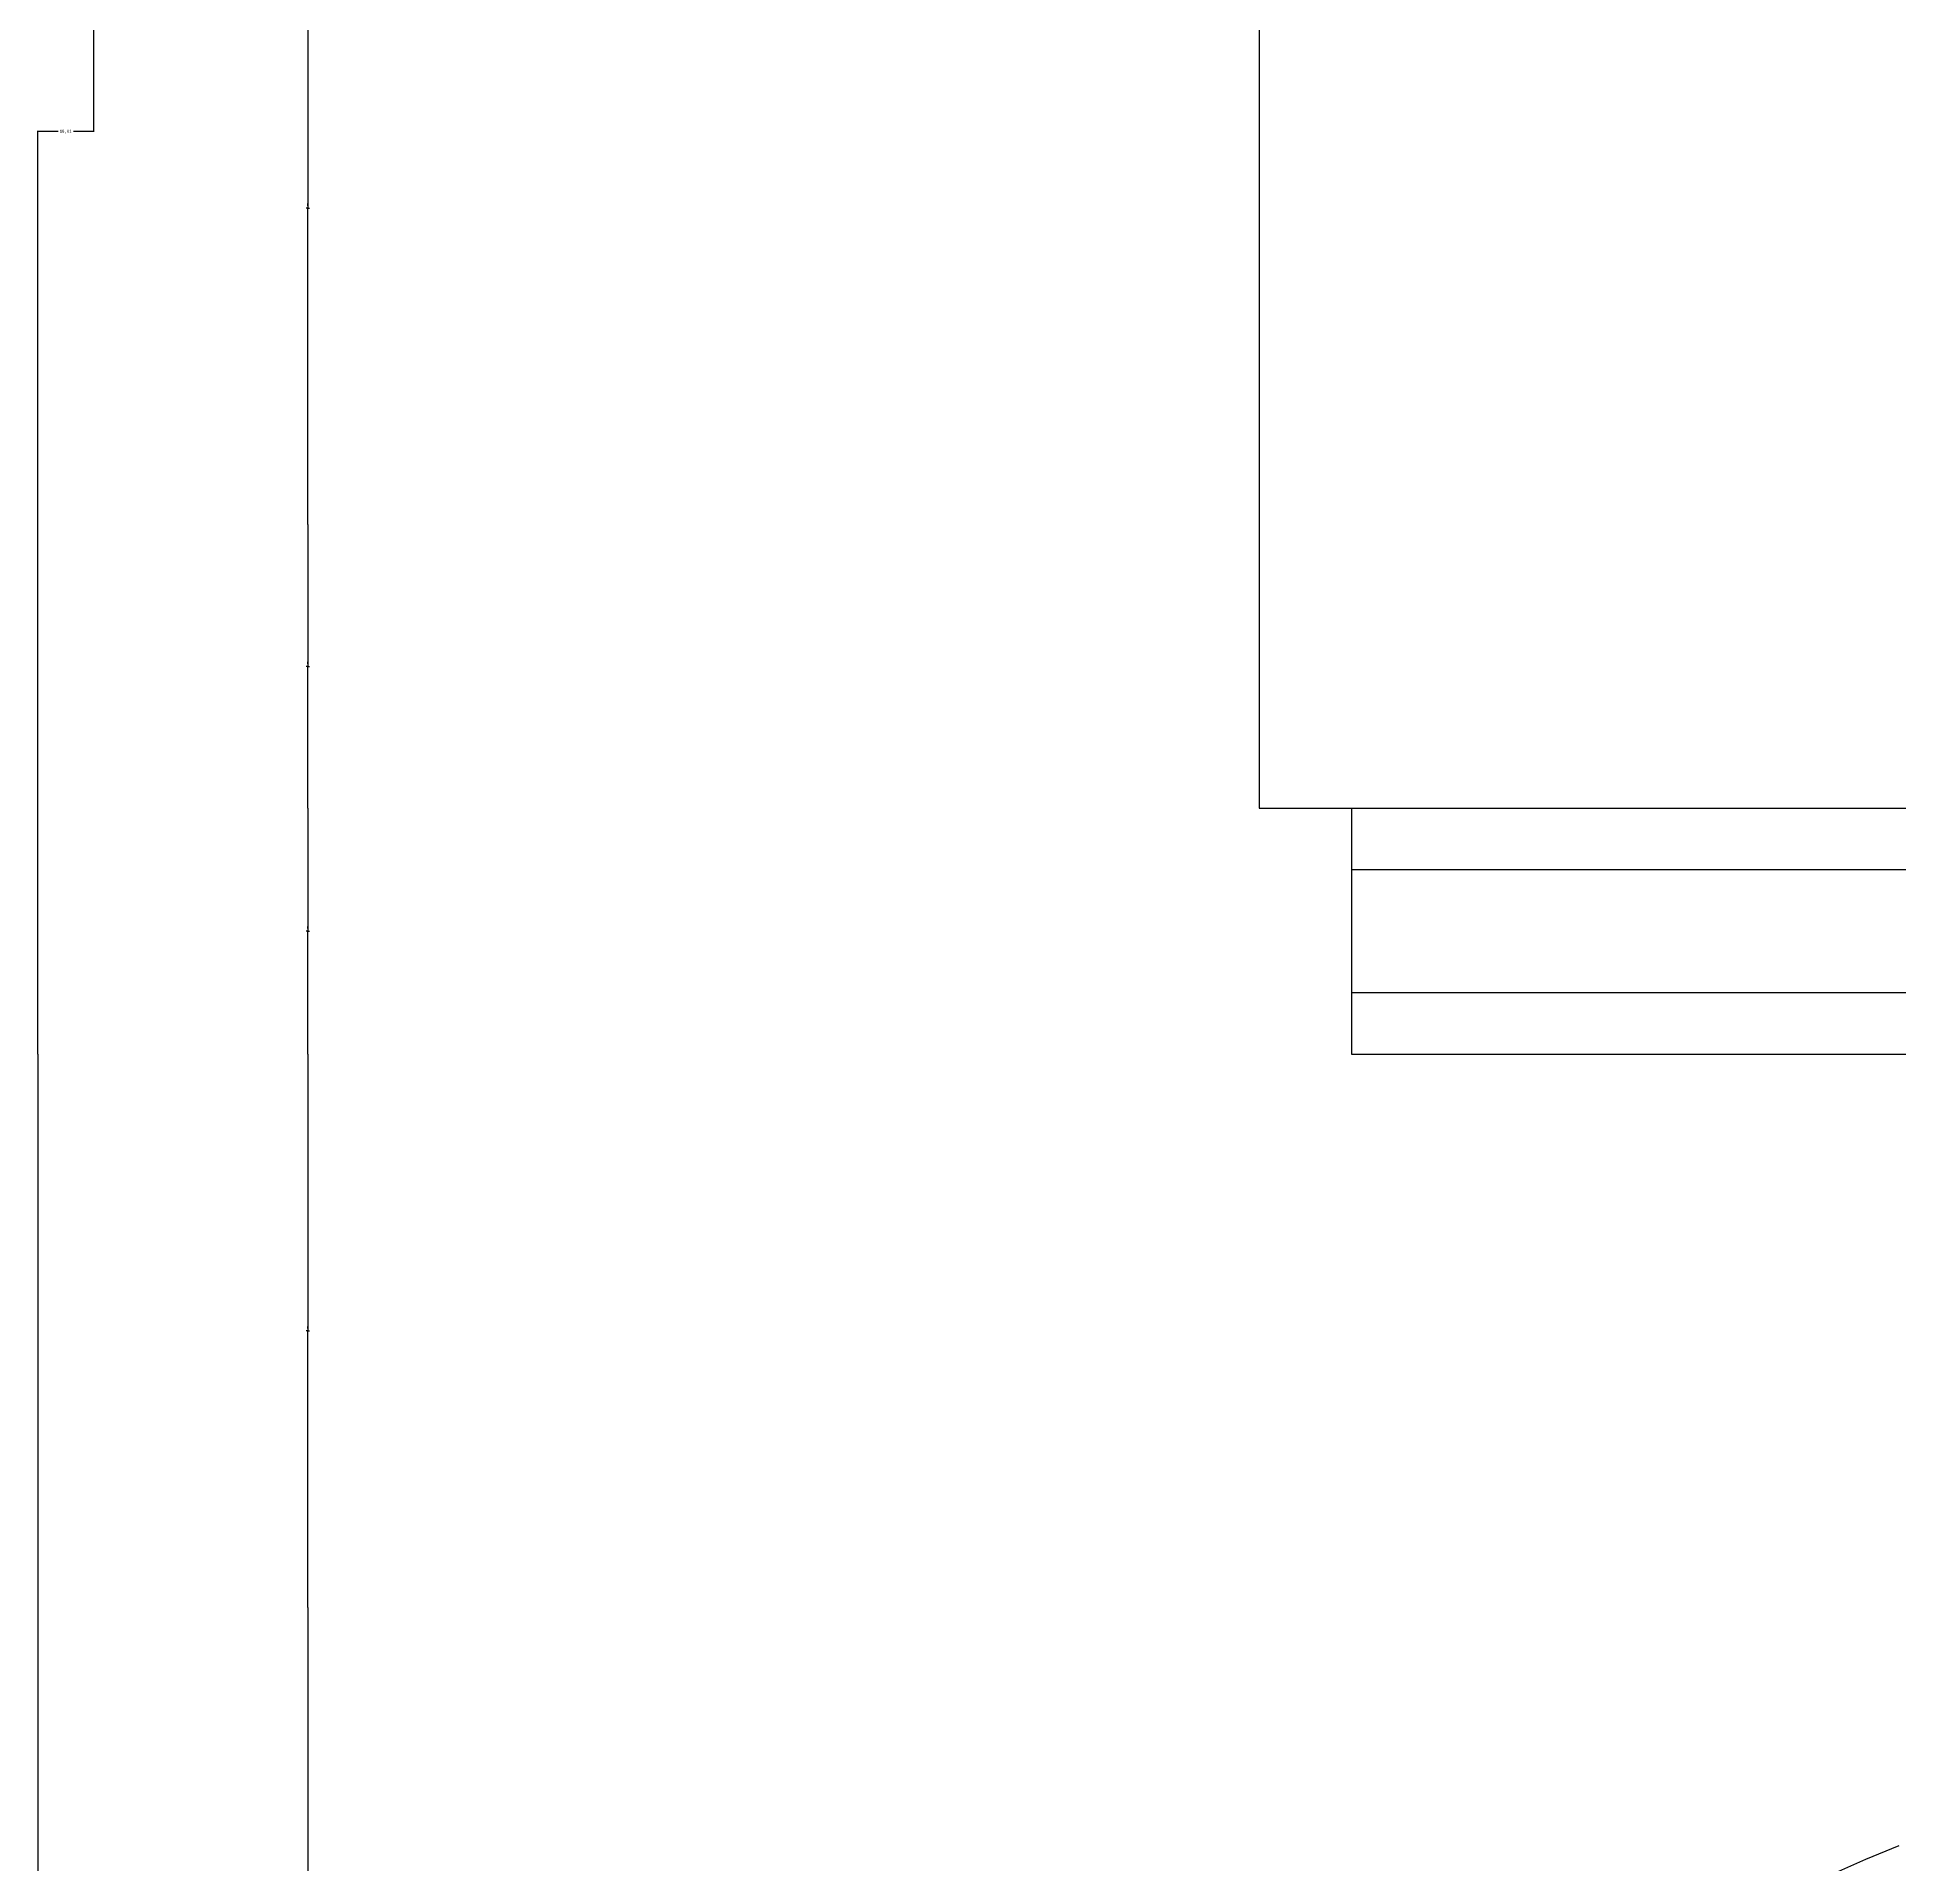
# Model space of a CAD drawing. Header units: metres. Extents: x 247 to 5330, y 146 to 7075.
# Drawn here: x 247 to 852, y 5446 to 6039 of the extents above; entities that cross this region are included whole.
import ezdxf

# ---------------------------------------------------------------- set-up
doc = ezdxf.new("R2010")
doc.units = ezdxf.units.M
for name, color, linetype in [('3', 3, 'Continuous'), ('4', 4, 'Continuous'), ('BH', 3, 'Continuous'), ('DIM', 3, 'Continuous')]:
    doc.layers.add(name, color=color, linetype=linetype)
doc.dimstyles.get("Standard").update_dxf_attribs({"dimtxt": 2.5, "dimasz": 2.5, "dimexe": 1.25, "dimexo": 0.625, "dimtad": 1, "dimcen": 2.5, "dimazin": 3, "dimtfac": 1, "dimtmove": 0, "dimatfit": 3})

# ---------------------------------------------------------------- blocks, each defined once
blk = doc.blocks.new('*D6')
for p, q in [((247.13, 5708.81), (247.13, 4108.81)), ((247.38, 4108.81), (253.635, 4108.81)), ((258.635, 4108.81), (264.89, 4108.81)), ((265.14, 2508.82), (265.14, 4108.81))]:
    blk.add_line(p, q)
at = {"layer": 'Defpoints'}
for p in [(247.13, 5708.81), (247.13, 4108.81), (265.14, 2508.82)]:
    blk.add_point(p, dxfattribs=at)
at = {"layer": 'DIM', "insert": (256.135, 4108.81), "char_height": 1, "attachment_point": 5}
blk.add_mtext('18,01', dxfattribs=at)
blk = doc.blocks.new('*D45')
for p, q in [((334.86, 5880.98), (334.86, 5834.89)), ((334.61, 5834.89), (334.36, 5834.89)), ((334.86, 5788.81), (334.86, 5834.89)), ((334.86, 5834.89), (334.86, 5834.89)), ((335.11, 5834.89), (335.36, 5834.89))]:
    blk.add_line(p, q)
at = {"layer": 'Defpoints'}
for p in [(334.86, 5880.98), (334.86, 5834.89), (334.86, 5788.81)]:
    blk.add_point(p, dxfattribs=at)
at = {"layer": 'DIM', "insert": (334.86, 5836.015), "char_height": 1, "attachment_point": 5}
blk.add_mtext('0', dxfattribs=at)
blk = doc.blocks.new('*D46')
for p, q in [((334.86, 5788.81), (334.86, 5748.81)), ((334.61, 5748.81), (334.36, 5748.81)), ((334.86, 5708.81), (334.86, 5748.81)), ((334.86, 5748.81), (334.86, 5748.81)), ((335.11, 5748.81), (335.36, 5748.81))]:
    blk.add_line(p, q)
at = {"layer": 'Defpoints'}
for p in [(334.86, 5788.81), (334.86, 5748.81), (334.86, 5708.81)]:
    blk.add_point(p, dxfattribs=at)
at = {"layer": 'DIM', "insert": (334.86, 5749.935), "char_height": 1, "attachment_point": 5}
blk.add_mtext('0', dxfattribs=at)
blk = doc.blocks.new('*D47')
for p, q in [((334.86, 5708.81), (334.86, 5618.81)), ((334.61, 5618.81), (334.36, 5618.81)), ((334.86, 5528.81), (334.86, 5618.81)), ((334.86, 5618.81), (334.86, 5618.81)), ((335.11, 5618.81), (335.36, 5618.81))]:
    blk.add_line(p, q)
at = {"layer": 'Defpoints'}
for p in [(334.86, 5708.81), (334.86, 5618.81), (334.86, 5528.81)]:
    blk.add_point(p, dxfattribs=at)
at = {"layer": 'DIM', "insert": (334.86, 5619.935), "char_height": 1, "attachment_point": 5}
blk.add_mtext('0', dxfattribs=at)
blk = doc.blocks.new('*D48')
for p, q in [((334.86, 5528.81), (334.86, 5416.75)), ((334.61, 5416.75), (334.36, 5416.75)), ((334.86, 5304.69), (334.86, 5416.75)), ((334.86, 5416.75), (334.86, 5416.75)), ((335.11, 5416.75), (335.36, 5416.75))]:
    blk.add_line(p, q)
at = {"layer": 'Defpoints'}
for p in [(334.86, 5528.81), (334.86, 5416.75), (334.86, 5304.69)]:
    blk.add_point(p, dxfattribs=at)
at = {"layer": 'DIM', "insert": (334.86, 5417.875), "char_height": 1, "attachment_point": 5}
blk.add_mtext('0', dxfattribs=at)
blk = doc.blocks.new('*D49')
for p, q in [((334.86, 6086.85), (334.86, 5983.91)), ((334.61, 5983.91), (334.36, 5983.91)), ((334.86, 5880.98), (334.86, 5983.91)), ((334.86, 5983.91), (334.86, 5983.91)), ((335.11, 5983.91), (335.36, 5983.91))]:
    blk.add_line(p, q)
at = {"layer": 'Defpoints'}
for p in [(334.86, 6086.85), (334.86, 5983.91), (334.86, 5880.98)]:
    blk.add_point(p, dxfattribs=at)
at = {"layer": 'DIM', "insert": (334.86, 5985.035), "char_height": 1, "attachment_point": 5}
blk.add_mtext('0', dxfattribs=at)
blk = doc.blocks.new('*D50')
for p, q in [((265.14, 6308.81), (265.14, 6008.81)), ((253.635, 6008.81), (246.88, 6008.81)), ((247.13, 5708.81), (247.13, 6008.81)), ((265.39, 6008.81), (258.635, 6008.81))]:
    blk.add_line(p, q)
at = {"layer": 'Defpoints'}
for p in [(265.14, 6308.81), (265.14, 6008.81), (247.13, 5708.81)]:
    blk.add_point(p, dxfattribs=at)
at = {"layer": 'DIM', "insert": (256.135, 6008.81), "char_height": 1, "attachment_point": 5}
blk.add_mtext('18,01', dxfattribs=at)

msp = doc.modelspace()

# ---------------------------------------------------------------- hatches: boundary and pattern name
at = {"layer": 'BH'}
h = msp.add_hatch(dxfattribs=at)
h.set_pattern_fill('AR-RROOF', scale=600)
h.paths.add_polyline_path([(1893.9, 4935.95, -0.28), (2490.39, 5367.79, 0.15), (1310.51, 5371.05, -0.28)])
h.paths.add_polyline_path([(2503.78, 4838.82), (2503.78, 5252.97, 0.28), (2003.78, 4888.21), (2003.78, 4838.82)])
h.paths.add_polyline_path([(2503.78, 4778.82), (2003.78, 4778.82), (2003.78, 3198.82), (2503.78, 3198.82)])
h.paths.add_polyline_path([(2603.78, 3198.82), (3103.78, 3198.82), (3103.78, 4778.82), (2603.78, 4778.82)])
h.paths.add_polyline_path([(3103.78, 4838.82), (3103.78, 4888.21, 0.28), (2603.78, 5252.97), (2603.78, 4838.82)])
h.paths.add_polyline_path([(1283.78, 3198.82), (1783.78, 3198.82), (1783.78, 4778.82), (1283.78, 4778.82)])
h.paths.add_polyline_path([(1283.78, 5252.97), (1283.78, 4838.82), (1783.78, 4838.82), (1783.78, 4888.21, 0.28)])
h.paths.add_polyline_path([(1183.78, 5252.97, 0.28), (683.78, 4888.21), (683.78, 4838.82), (1183.78, 4838.82)])
h.paths.add_polyline_path([(1183.78, 4778.82), (683.78, 4778.82), (683.78, 3198.82), (1183.78, 3198.82)])

# ---------------------------------------------------------------- linework, layer by layer
at = {"layer": '3'}
for p, q in [((674.21, 5768.81), (884.21, 5768.81)), ((674.21, 5728.81), (924.21, 5728.81))]:
    msp.add_line(p, q, dxfattribs=at)
at = {"layer": '4'}
for p, q in [((644.21, 6208.81), (644.21, 5788.81)), ((644.21, 5788.81), (674.21, 5788.81)), ((674.21, 5788.81), (864.21, 5788.81)), ((674.21, 5788.81), (674.21, 5708.81)), ((674.21, 5708.81), (944.21, 5708.81))]:
    msp.add_line(p, q, dxfattribs=at)
msp.add_arc((1143.78, 4740.07), 768.75, 112.29, 167.32, dxfattribs=at)

# ---------------------------------------------------------------- dimensions: what is measured, and where the dimension line sits
at = {"layer": 'DIM'}
for base, p1, p2, picture, middle in [((265.14, 6008.81), (265.14, 6308.81), (247.13, 5708.81), '*D50', (256.135, 6008.81)), ((334.86, 5983.91), (334.86, 6086.85), (334.86, 5880.98), '*D49', (334.86, 5985.035)), ((334.86, 5834.89), (334.86, 5880.98), (334.86, 5788.81), '*D45', (334.86, 5836.015)), ((334.86, 5748.81), (334.86, 5788.81), (334.86, 5708.81), '*D46', (334.86, 5749.935)), ((247.13, 4108.81), (247.13, 5708.81), (265.14, 2508.82), '*D6', (256.135, 4108.81)), ((334.86, 5618.81), (334.86, 5708.81), (334.86, 5528.81), '*D47', (334.86, 5619.935)), ((334.86, 5416.75), (334.86, 5528.81), (334.86, 5304.69), '*D48', (334.86, 5417.875))]:
    dim = msp.add_linear_dim(base=base, p1=p1, p2=p2, dimstyle='Standard', dxfattribs=at)
    dim.commit()
    dim.dimension.update_dxf_attribs({"geometry": picture, "text_midpoint": middle})

doc.saveas('drawing.dxf')
